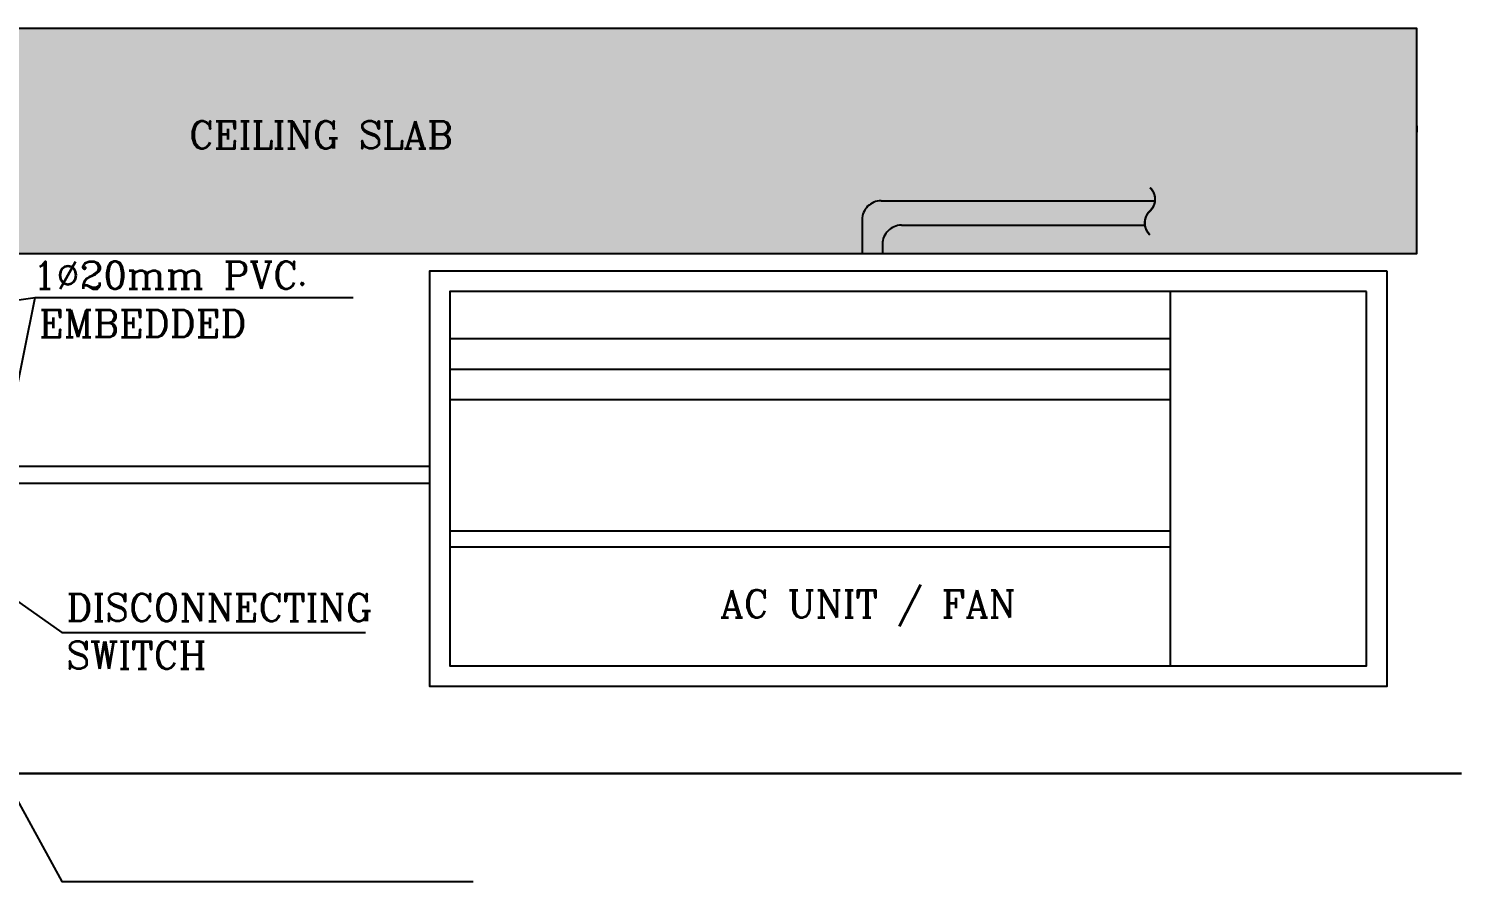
# Model space of a CAD drawing. Extents: x -508 to 92, y -98 to -31.
# Drawn here: x -219.79 to -212.81, y -82.93 to -78.77 of the extents above; entities that cross this region are included whole.
import ezdxf

# ---------------------------------------------------------------- set-up
doc = ezdxf.new("R2010")
doc.units = 0
doc.header["$MEASUREMENT"] = 0
doc.linetypes.add('DASHED', pattern=[19.05, 12.7, -6.35])
doc.layers.get('0').update_dxf_attribs({"linetype": 'CONTINUOUS', "lineweight": 30})
for name, color, linetype in [('1-ARCH', 8, 'CONTINUOUS'), ('E-POWER', 4, 'CONTINUOUS'), ('LEADEER', 6, 'CONTINUOUS'), ('POWER-EWL-R', 1, 'DASHED'), ('TEL_TEXT', 30, 'CONTINUOUS')]:
    doc.layers.add(name, color=color, linetype=linetype)
doc.styles.add('E80', font='romanc.shx')

msp = doc.modelspace()

# ---------------------------------------------------------------- hatches: boundary and pattern name
at = {"layer": '1-ARCH'}
h = msp.add_hatch(dxfattribs=at)
h.set_pattern_fill('AR-CONC', color=256, scale=0.002234, style=0)
h.set_pattern_definition([(50, (-331.4719, -202.4549), (0.40702334, -0.0356099), [0.0425601, -0.4681609]), (355, (-331.4719, -202.4549), (-0.0787369, 0.4268444), [0.0340481, -0.3745287]), (100.451, (-331.43797, -202.45788), (0.3282879, 0.3912326), [0.0361705, -0.3978753]), (46.1842, (-331.4719, -202.3414), (0.6056245, -0.0939278), [0.0638401, -0.7022414]), (96.6356, (-331.4214, -202.34925), (0.5303908, 0.5527796), [0.0542557, -0.596813]), (351.184, (-331.4719, -202.3414), (0.5303916, 0.5527787), [0.051072, -0.561793]), (21, (-331.41514, -202.3698), (0.3387266, -0.22847396), [0.0425601, -0.4681609]), (326, (-331.41514, -202.3698), (0.1380735, 0.411499), [0.0340481, -0.3745287]), (71.4514, (-331.3869, -202.38883), (0.4767991, 0.1830259), [0.0361705, -0.3978753]), (37.5, (-331.47189, -202.45491), (0.00690033, 0.18890653), [0, -0.369989, 0, -0.3802034, 0, -0.3759474]), (7.5, (-331.47189, -202.45491), (0.14928348, 0.22381594), [0, -0.2167727, 0, -0.36147697, 0, -0.1432856]), (327.5, (-331.59843, -202.45491), (0.30292635, -0.01279873), [0, -0.14186694, 0, -0.44262486, 0, -0.58732915]), (317.5, (-331.65518, -202.4549), (0.33093912, 0.05680596), [0, -0.18442703, 0, -0.2939483, 0, -0.4170888])])
h.paths.add_polyline_path([(-225.3085, -78.7706), (-225.3085, -79.2018), (-224.9999, -79.2018), (-225.3085, -79.2446), (-225.3085, -79.8666), (-213.0237, -79.8666), (-213.0237, -78.7706)])
h.paths.add_polyline_path([(-224.5402, -79.6596, -0.001493), (-224.5406, -79.6593, -0.001446)], flags=16)
h.paths.add_polyline_path([(-219.0441, -79.3889), (-217.6493, -79.3889), (-217.6493, -79.1878), (-219.0441, -79.1878)], flags=24)

# ---------------------------------------------------------------- linework, layer by layer
msp.add_line((-212.8064, -82.4033, 0), (-225.3247, -82.4033, 0))
at = {"layer": 'E-POWER', "color": 200}
for p, q in [((-214.226, -80.053, 0), (-214.226, -81.8776, 0)), ((-217.7378, -80.2817, 0), (-214.226, -80.2817, 0)), ((-217.7378, -80.2817, 0), (-214.226, -80.2817, 0)), ((-217.7378, -80.4309, 0), (-214.226, -80.4309, 0)), ((-217.7378, -80.4309, 0), (-214.226, -80.4309, 0)), ((-217.7378, -80.5801, 0), (-214.226, -80.5801, 0)), ((-217.7378, -81.2197, 0), (-214.226, -81.2197, 0)), ((-217.7378, -81.2978, 0), (-214.226, -81.2978, 0))]:
    msp.add_line(p, q, dxfattribs=at)
at = {"layer": 'E-POWER', "color": 200, "elevation": 0}
for points in [[(-213.1687, -79.953), (-217.8378, -79.953), (-217.8378, -81.9776), (-213.1687, -81.9776)], [(-213.2686, -80.053), (-217.7378, -80.053), (-217.7378, -81.8776), (-213.2686, -81.8776)]]:
    msp.add_lwpolyline(points, close=True, dxfattribs=at)
at = {"layer": 'LEADEER', "color": 8, "elevation": 0}
for points in [[(-220.7453, -80.2217), (-219.7601, -80.0818), (-218.21, -80.0818)], [(-219.9262, -80.9067), (-219.7601, -80.0818), (-218.338, -80.0818)]]:
    msp.add_lwpolyline(points, dxfattribs=at)
at = {"layer": 'LEADEER', "color": 8, "extrusion": (0, 0, -1), "elevation": 0}
for points in [[(220.4012, -81.1729), (219.6311, -81.7155), (218.1498, -81.7155)], [(220.4274, -81.4772), (219.6311, -82.9296), (217.6251, -82.9296)]]:
    msp.add_lwpolyline(points, dxfattribs=at)
at = {"layer": 'POWER-EWL-R', "ltscale": 0.25}
for p, q in [((-215.6358, -79.6101, 0), (-214.3008, -79.6101, 0)), ((-215.7284, -79.7027, 0), (-215.7284, -79.8666, 0)), ((-215.5365, -79.7292, 0), (-214.3492, -79.7292, 0)), ((-215.6292, -79.8218, 0), (-215.6292, -79.8666, 0)), ((-217.8378, -80.9067, 0), (-220.4012, -80.9067, 0)), ((-217.8378, -80.9891, 0), (-220.4012, -80.9891, 0))]:
    msp.add_line(p, q, dxfattribs=at)
at = {"layer": 'POWER-EWL-R', "ltscale": 0.25, "const_width": 0.0105, "elevation": 0}
for points in [[(-214.3246, -79.5459, -0.438273), (-214.3246, -79.6596)], [(-214.3246, -79.7764, -0.434774), (-214.3246, -79.6596)]]:
    msp.add_lwpolyline(points, format="xyb", dxfattribs=at)
at = {"layer": 'POWER-EWL-R', "ltscale": 0.25}
for centre in [(-215.6358, -79.7027, 0), (-215.5365, -79.8218, 0)]:
    msp.add_arc(centre, 0.0926, 90, 180, dxfattribs=at)
at = {"layer": 'TEL_TEXT', "ltscale": 0.25}
msp.add_line((-213.0237, -79.2446, 0), (-213.0237, -79.2758, 0), dxfattribs=at)
at = {"layer": 'TEL_TEXT', "ltscale": 0.25, "elevation": 0}
for points in [[(-213.0237, -79.3614), (-213.0237, -78.7706), (-225.3085, -78.7706), (-225.3085, -79.3614)], [(-225.3085, -79.3614), (-225.3085, -79.8666), (-213.0237, -79.8666), (-213.0237, -79.3614)]]:
    msp.add_lwpolyline(points, dxfattribs=at)

# ---------------------------------------------------------------- texts
at = {"layer": 'TEL_TEXT', "ltscale": 0.25, "style": 'E80'}
msp.add_text('CEILING SLAB', height=0.134048, dxfattribs=at).set_placement((-219.0105, -79.3554, 0))
at = {"layer": 'TEL_TEXT', "style": 'E80'}
for s, height, p in [('1%%C20mm PVC.  ', 0.134048, (-219.7729, -80.0401, 0)), ('EMBEDDED ', 0.13405, (-219.7419, -80.2756, 0)), ('DISCONNECTING ', 0.134048, (-219.6083, -81.661, 0)), ('SWITCH ', 0.13405, (-219.6083, -81.8937, 0))]:
    msp.add_text(s, height=height, dxfattribs=at).set_placement(p)
at = {"layer": 'TEL_TEXT', "color": 200, "style": 'E80'}
msp.add_text('AC UNIT / FAN', height=0.134048, dxfattribs=at).set_placement((-216.4206, -81.6426, 0))

doc.saveas('drawing.dxf')
